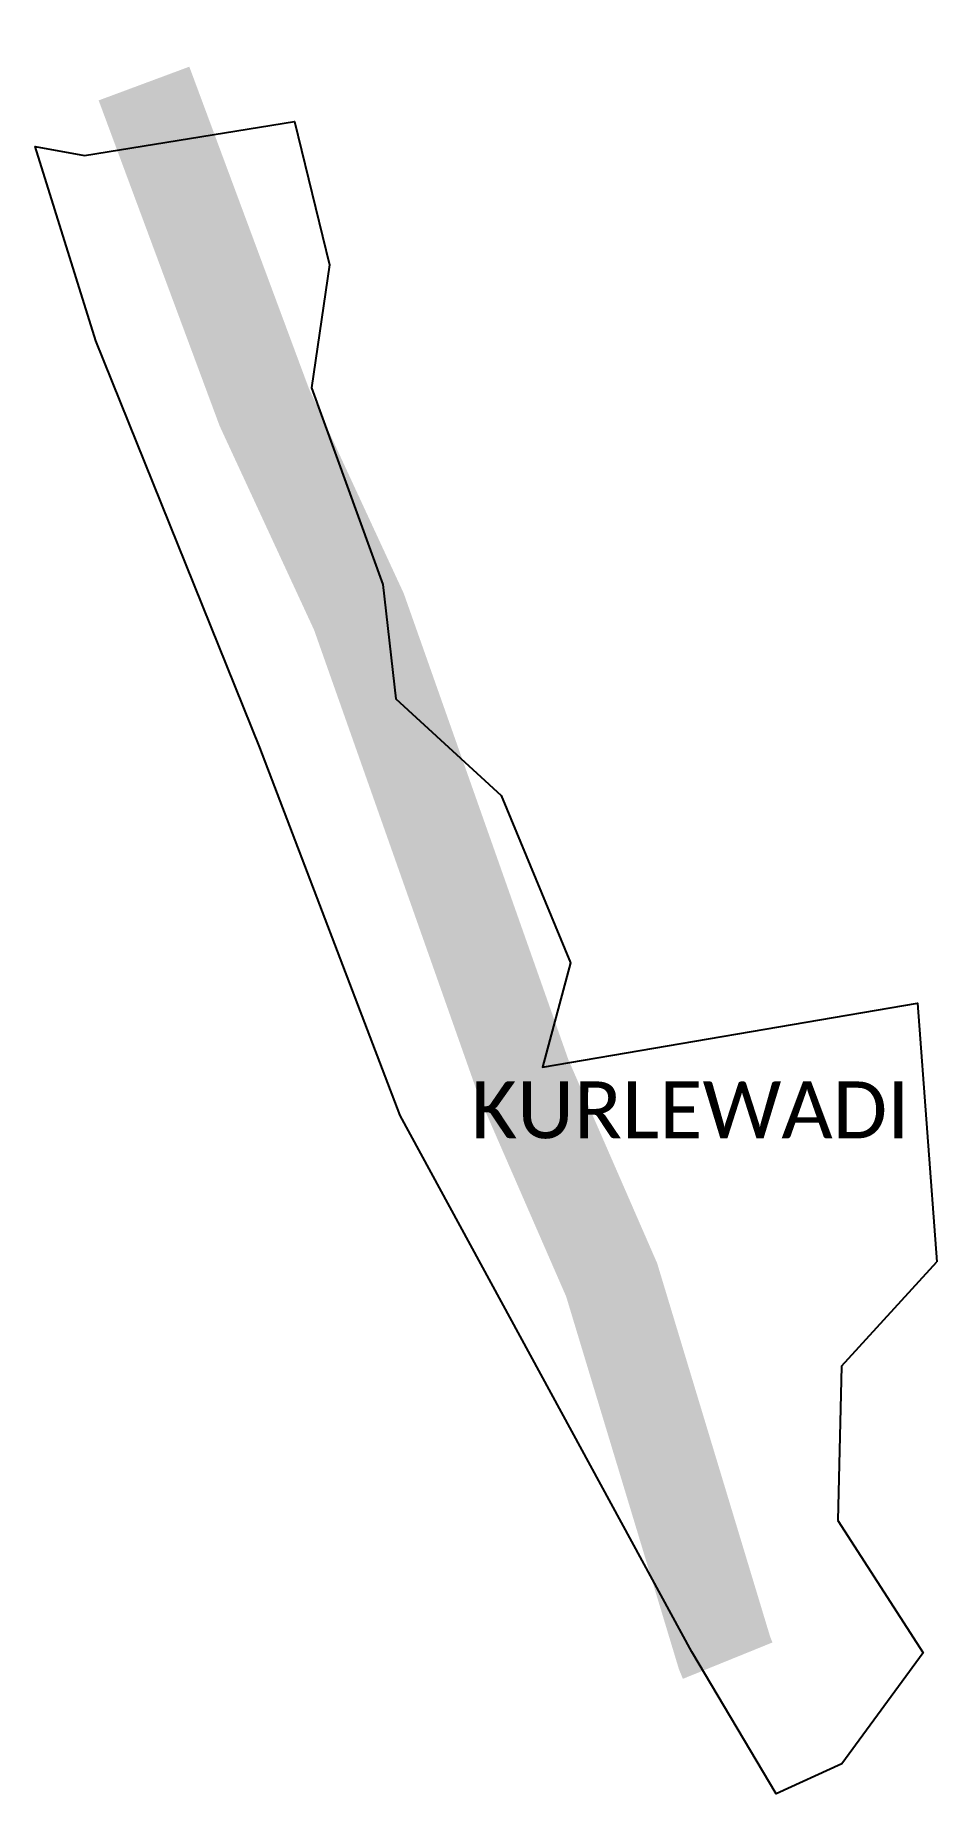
# Model space of a CAD drawing. Header units: metres. Extents: x 353920 to 354386, y 1749533 to 1750442.
import ezdxf

# ---------------------------------------------------------------- set-up
doc = ezdxf.new("R2010")
doc.units = ezdxf.units.M
for name, color, linetype in [('ARTIFICIALLY PROTECTED', 10, 'Continuous'), ('village', 3, 'Continuous'), ('VILLAGE NAME', 250, 'Continuous')]:
    doc.layers.add(name, color=color, linetype=linetype)

msp = doc.modelspace()

# ---------------------------------------------------------------- linework, layer by layer
at = {"color": 3}
msp.add_lwpolyline([(354336.51, 1749754.06), (354334.71, 1749674.28), (354378.75, 1749605.95), (354336.67, 1749548.52), (354302.74, 1749533.03), (354259.2, 1749606.43), (354108.42, 1749883.5), (354035.8, 1750073.68), (353950.97, 1750283.84), (353919.69, 1750384.29), (353945.16, 1750379.7), (354053.82, 1750397.27), (354071.88, 1750323.21), (354062.47, 1750259.59), (354099.45, 1750158.01), (354106.1, 1750098.82), (354160.55, 1750048.96), (354196.48, 1749962.48), (354182.03, 1749908.61), (354375.9, 1749941.67), (354385.81, 1749807.94)], dxfattribs=at)
at = {"layer": 'ARTIFICIALLY PROTECTED', "const_width": 50, "flags": 128}
msp.add_lwpolyline([(353975.95, 1750416.85), (354038.17, 1750249.48), (354087.06, 1750143.92), (354172, 1749903.41), (354217.72, 1749798.6), (354250.93, 1749688.88), (354276.03, 1749605.94), (354277.69, 1749601.85)], dxfattribs=at)
at = {"layer": 'village'}
msp.add_lwpolyline([(354336.51, 1749754.06), (354385.81, 1749807.94)], dxfattribs=at)

# ---------------------------------------------------------------- texts
at = {"layer": 'VILLAGE NAME', "insert": (354145.02, 1749901.23), "char_height": 29.3908, "attachment_point": 1, "rotation": 359.9793}
msp.add_mtext_dynamic_manual_height_columns('{\\fCalibri|b0|i0|c0|p34;KURLEWADI}', width=290.022, gutter_width=146.95, heights=[0], dxfattribs=at)

doc.saveas('drawing.dxf')
